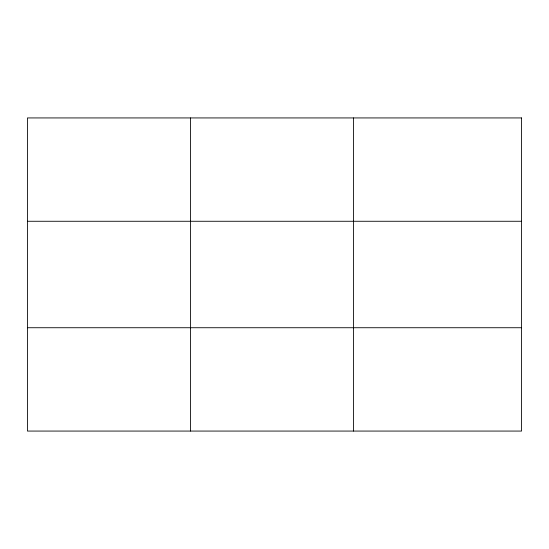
<?xml version="1.0" encoding="UTF-8"?>
<svg xmlns="http://www.w3.org/2000/svg" width="549" height="549" viewBox="0 0 549 549"><rect width="100%" height="100%" fill="white"/><g stroke="black" fill="none" stroke-linecap="round" stroke-linejoin="round"><path stroke-width="0.82" d="M190.503 431.068L190.503 117.932M353.556 431.068L353.556 117.932M27.45 221.268L521.55 221.268M27.45 327.732L521.55 327.732M521.55 117.932L521.55 431.068L27.45 431.068L27.45 117.932L521.55 117.932"/></g></svg>
